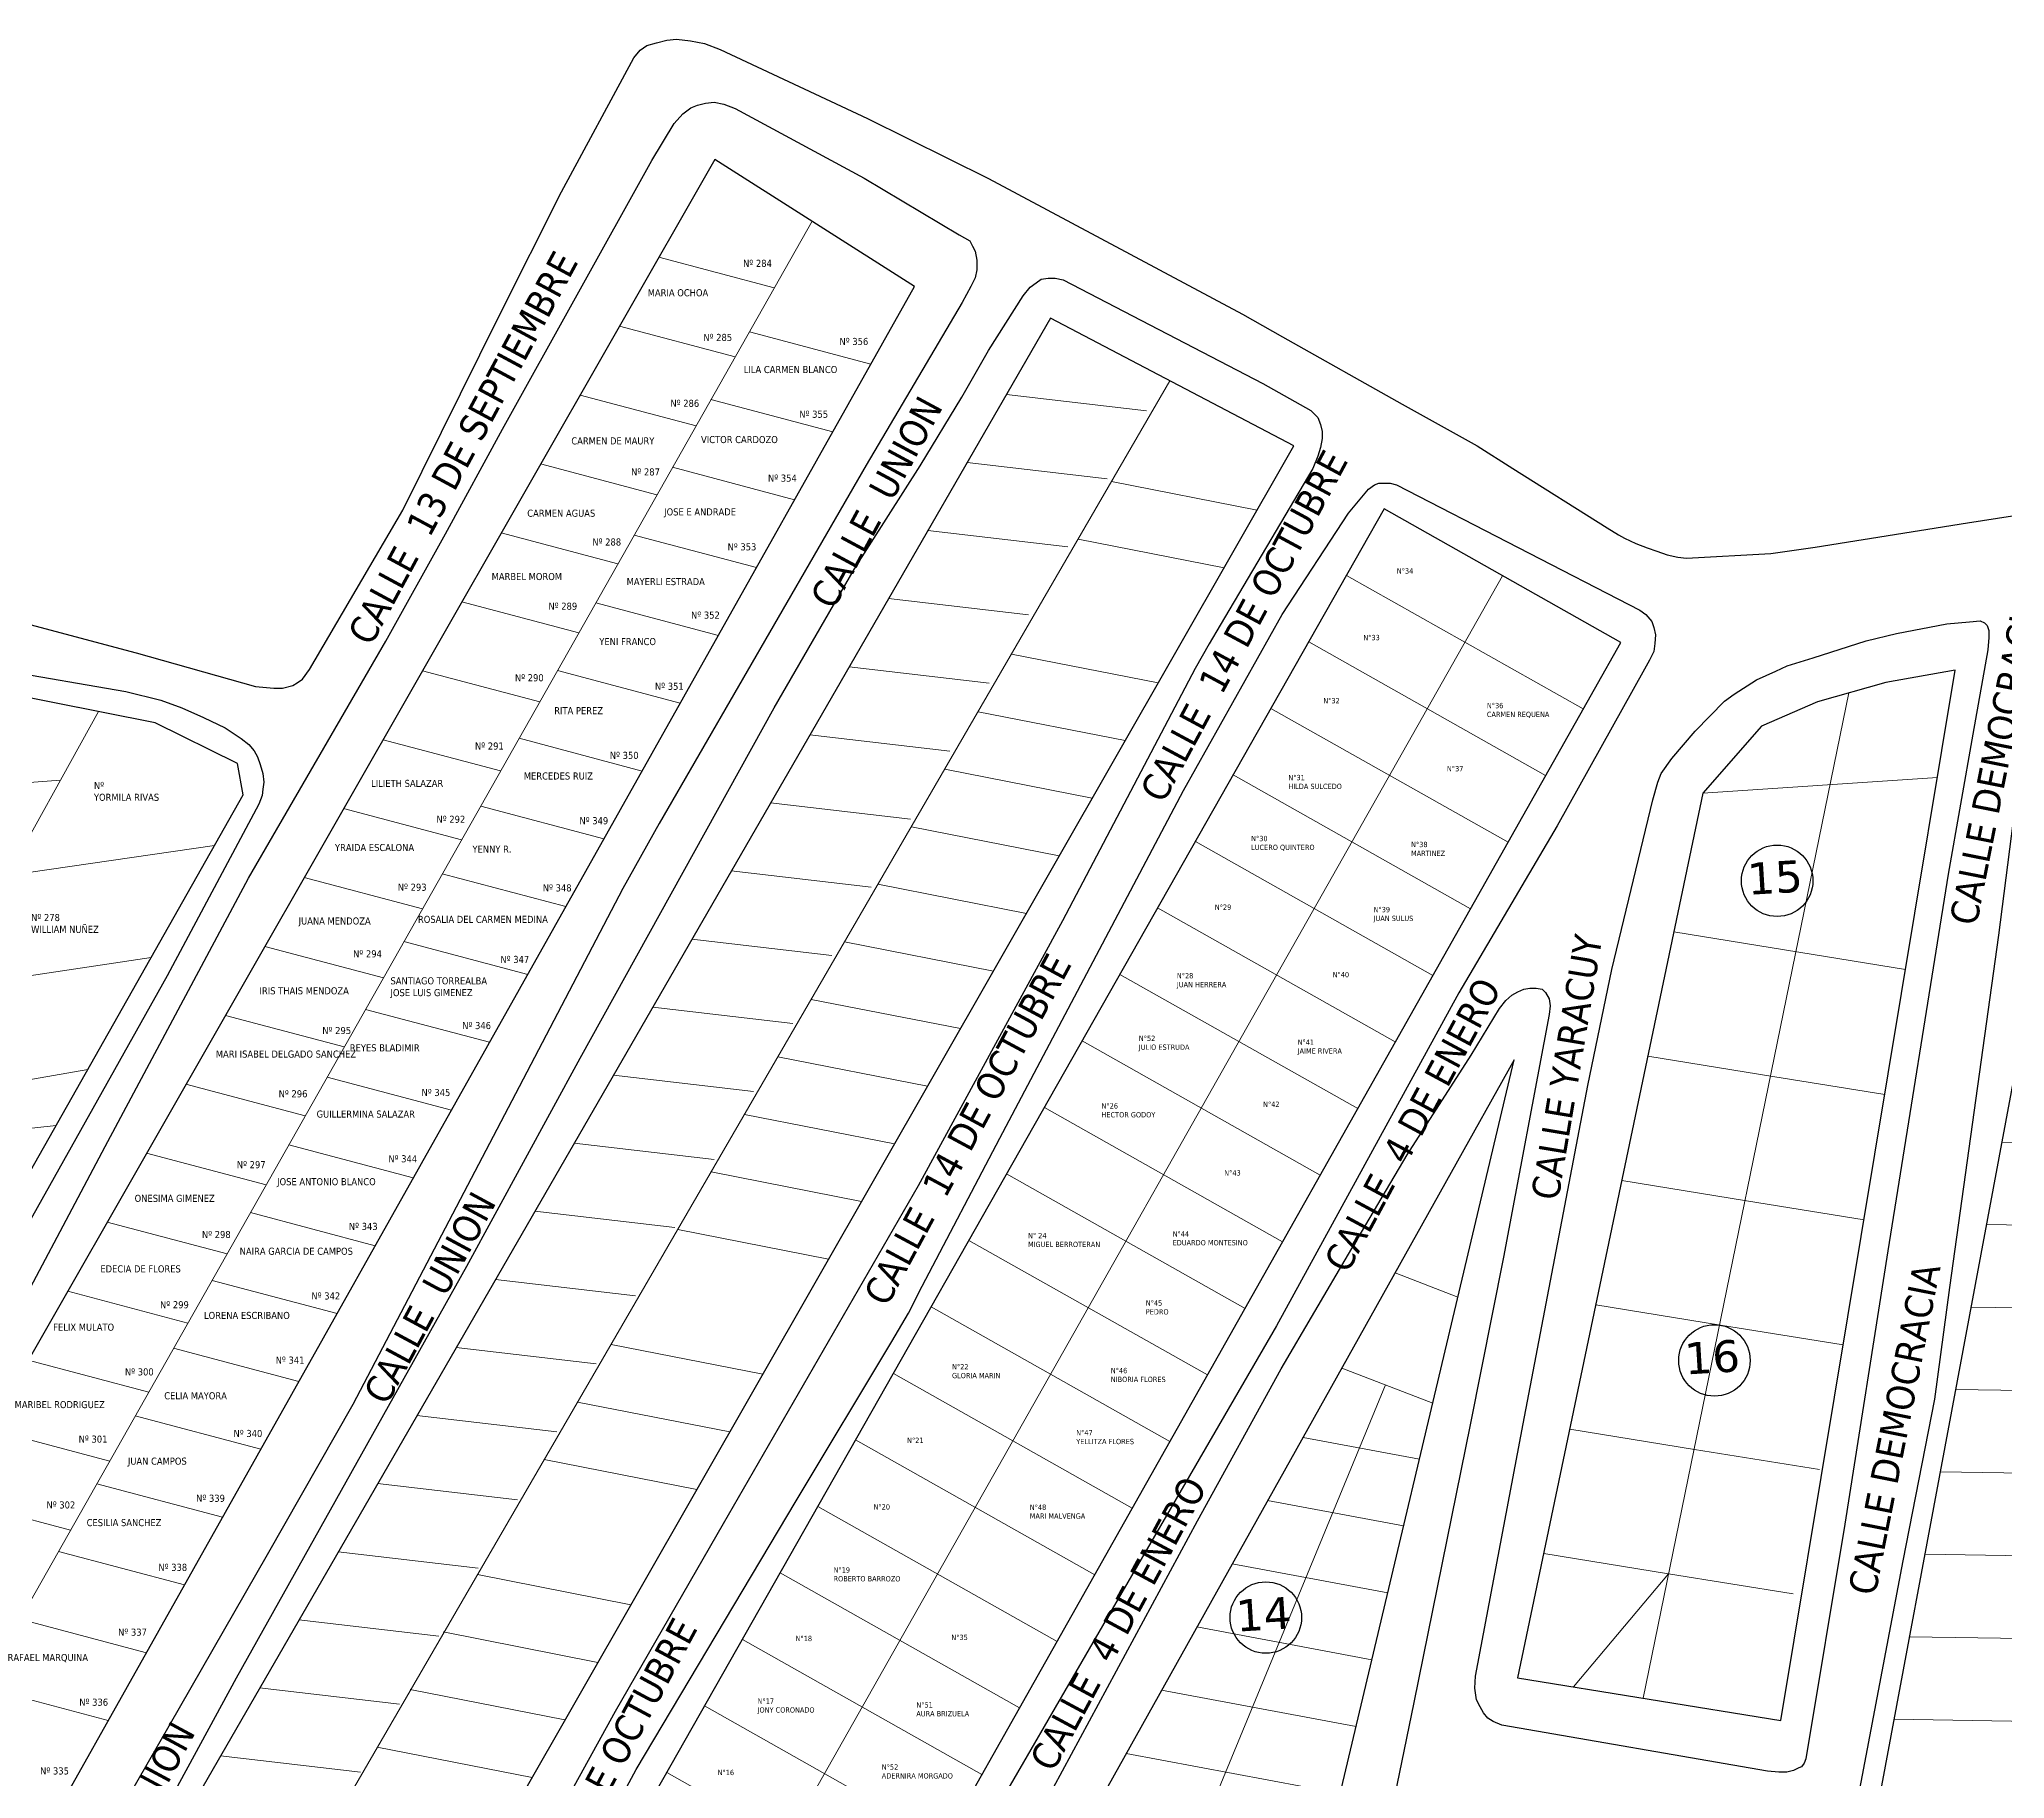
# Model space of a CAD drawing. Header units: metres. Extents: x 2 to 659295185, y -28 to 1124222152.
# Drawn here: x 657263.9 to 657511.4, y 1122895.5 to 1123114.6 of the extents above; entities that cross this region are included whole.
import ezdxf

# ---------------------------------------------------------------- set-up
doc = ezdxf.new("R2010")
doc.units = ezdxf.units.M
doc.header["$MEASUREMENT"] = 0
for name, color, linetype in [('CALLES', 1, 'CONTINUOUS'), ('CERCA', 7, 'CONTINUOUS'), ('Cota', 3, 'CONTINUOUS'), ('MANZANA', 30, 'CONTINUOUS'), ('Numero de manzana', 6, 'CONTINUOUS'), ('Parcelas', 140, 'CONTINUOUS')]:
    doc.layers.add(name, color=color, linetype=linetype)
doc.layers.add('PARCELA', color=140, linetype='CONTINUOUS', lineweight=40)
doc.styles.add('ROMAN', font='verdana.ttf')
doc.styles.get("Standard").update_dxf_attribs({"font": 'tahoma.ttf'})

msp = doc.modelspace()

# ---------------------------------------------------------------- linework, layer by layer
at = {"layer": 'CERCA', "lineweight": 0}
for p, q in [((657184.1498, 1122779.0063), (657361.1826, 1123091.6503)), ((657341.9023, 1123087.1075), (657356.4267, 1123083.2514)), ((657336.9395, 1123078.4259), (657351.5047, 1123074.559)), ((657368.5982, 1123073.65), (657353.2925, 1123077.7163)), ((657230.0821, 1122767.7227), (657406.2547, 1123071.5271)), ((657331.9767, 1123069.7443), (657346.5826, 1123065.8665)), ((657363.7964, 1123065.107), (657348.4598, 1123069.1816)), ((657385.6594, 1123069.8242), (657403.2883, 1123067.7681)), ((657327.0139, 1123061.0626), (657341.6606, 1123057.1741)), ((657380.7104, 1123061.2499), (657398.3393, 1123059.1939)), ((657358.9946, 1123056.564), (657343.627, 1123060.6468)), ((657398.9022, 1123058.8479), (657417.2248, 1123055.2522)), ((657322.0511, 1123052.381), (657336.7385, 1123048.4816)), ((657354.1928, 1123048.021), (657338.7942, 1123052.112)), ((657375.7615, 1123052.6757), (657393.3903, 1123050.6196)), ((657394.7002, 1123051.6017), (657413.0748, 1123047.9957)), ((657317.0884, 1123043.6993), (657331.8165, 1123039.7892)), ((657370.8125, 1123044.1015), (657388.4414, 1123042.0454)), ((657349.3911, 1123039.478), (657333.9615, 1123043.5772)), ((657386.2962, 1123037.1091), (657404.7749, 1123033.4828)), ((657312.1256, 1123035.0177), (657326.8945, 1123031.0967)), ((657344.5893, 1123030.935), (657329.1287, 1123035.0425)), ((657365.8635, 1123035.5272), (657383.4924, 1123033.4711)), ((657465.8327, 1122905.6021), (657491.7368, 1123032.221)), ((657271.353, 1123029.8827), (657130.2805, 1122775.7032)), ((657382.0941, 1123029.8629), (657400.6249, 1123026.2263)), ((657307.1628, 1123026.3361), (657321.9724, 1123022.4043)), ((657339.7875, 1123022.392), (657324.2959, 1123026.5077)), ((657360.9146, 1123026.953), (657378.5434, 1123024.8969)), ((657377.8921, 1123022.6166), (657396.4749, 1123018.9698)), ((657473.3761, 1123019.5973), (657502.9027, 1123021.5768)), ((657245.7109, 1123019.65), (657266.5622, 1123021.2509)), ((657302.2, 1123017.6544), (657317.0504, 1123013.7118)), ((657334.9857, 1123013.849), (657319.4632, 1123017.9729)), ((657355.9656, 1123018.3787), (657373.5945, 1123016.3226)), ((657373.6901, 1123015.3704), (657392.3249, 1123011.7133)), ((657259.9044, 1123009.2378), (657285.9461, 1123013.0148)), ((657330.1839, 1123005.306), (657314.6304, 1123009.4382)), ((657351.0166, 1123009.8045), (657368.6455, 1123007.7484)), ((657297.2372, 1123008.9728), (657312.1283, 1123005.0194)), ((657369.4881, 1123008.1241), (657388.175, 1123004.4569)), ((657469.7162, 1123002.1213), (657485.4334, 1122999.5796)), ((657292.2744, 1123000.2912), (657307.2063, 1122996.3269)), ((657325.3822, 1122996.763), (657309.7976, 1123000.9034)), ((657346.0676, 1123001.2302), (657363.6965, 1122999.1741)), ((657365.2861, 1123000.8778), (657384.025, 1122997.2004)), ((657485.4334, 1122999.5796), (657498.8906, 1122997.4034)), ((657254.4598, 1122995.3573), (657277.9619, 1122998.9016)), ((657320.5804, 1122988.22), (657304.9649, 1122992.3686)), ((657341.1187, 1122992.656), (657358.7476, 1122990.5999)), ((657361.084, 1122993.6316), (657379.875, 1122989.9439)), ((657287.3117, 1122991.6095), (657302.2842, 1122987.6345)), ((657243.7934, 1122980.2268), (657269.9777, 1122984.7884)), ((657356.882, 1122986.3853), (657375.725, 1122982.6874)), ((657466.4365, 1122986.461), (657482.1538, 1122983.9193)), ((657282.3489, 1122982.9279), (657297.3622, 1122978.942)), ((657315.7786, 1122979.677), (657300.1321, 1122983.8338)), ((657336.1697, 1122984.0817), (657353.7986, 1122982.0256)), ((657482.1538, 1122983.9193), (657496.2736, 1122981.6359)), ((657240.9224, 1122975.054), (657265.9856, 1122977.7319)), ((657352.68, 1122979.139), (657371.575, 1122975.431)), ((657310.9768, 1122971.134), (657295.2994, 1122975.2991)), ((657331.2207, 1122975.5075), (657348.8496, 1122973.4514)), ((657510.9989, 1122975.6338), (657528.1399, 1122975.3506)), ((657277.3861, 1122974.2463), (657292.4401, 1122970.2496)), ((657348.478, 1122971.8928), (657367.4251, 1122968.1745)), ((657463.1569, 1122970.8008), (657478.8741, 1122968.2591)), ((657326.2718, 1122966.9332), (657343.9007, 1122964.8771)), ((657478.8741, 1122968.2591), (657493.6567, 1122965.8685)), ((657272.4233, 1122965.5646), (657287.5181, 1122961.5571)), ((657306.175, 1122962.591), (657290.4666, 1122966.7643)), ((657344.2759, 1122964.6465), (657363.2751, 1122960.918)), ((657509.0596, 1122965.2534), (657526.2206, 1122964.9698)), ((657301.3732, 1122954.048), (657285.6338, 1122958.2295)), ((657321.3228, 1122958.359), (657338.9517, 1122956.3029)), ((657434.6101, 1122959.1966), (657442.5189, 1122956.1157)), ((657267.4605, 1122956.883), (657282.596, 1122952.8647)), ((657459.8773, 1122955.1405), (657475.5945, 1122952.5988)), ((657507.1204, 1122954.873), (657524.3012, 1122954.5891)), ((657475.5945, 1122952.5988), (657491.0397, 1122950.1011)), ((657296.5715, 1122945.505), (657280.8011, 1122949.6948)), ((657316.3738, 1122949.7847), (657334.0027, 1122947.7287)), ((657335.8719, 1122950.154), (657354.9751, 1122946.4051)), ((657262.4978, 1122948.2014), (657277.674, 1122944.1722)), ((657427.8803, 1122947.1639), (657439.3541, 1122942.7791)), ((657409.9157, 1122888.1896), (657433.3826, 1122945.0612)), ((657331.6699, 1122942.9077), (657350.8251, 1122939.1486)), ((657505.1811, 1122944.4926), (657522.3818, 1122944.2084)), ((657291.7697, 1122936.962), (657275.9683, 1122941.16)), ((657311.4249, 1122941.2105), (657329.0538, 1122939.1544)), ((657257.535, 1122939.5197), (657272.7519, 1122935.4798)), ((657423.0112, 1122938.4582), (657437.6781, 1122935.7159)), ((657456.5977, 1122939.4802), (657472.3149, 1122936.9385)), ((657327.4678, 1122935.6615), (657346.6752, 1122931.8921)), ((657472.3149, 1122936.9385), (657488.0321, 1122934.3968)), ((657286.9679, 1122928.419), (657271.1355, 1122932.6252)), ((657306.4759, 1122932.6362), (657324.1048, 1122930.5802)), ((657503.2418, 1122934.1121), (657520.4624, 1122933.8276)), ((657252.5722, 1122930.8381), (657267.8299, 1122926.7873)), ((657418.5595, 1122930.4985), (657435.6804, 1122927.2975)), ((657447.8812, 1122925.0163), (657447.941, 1122925.0051)), ((657282.1661, 1122919.876), (657266.3028, 1122924.0904)), ((657301.5269, 1122924.062), (657319.1558, 1122922.0059)), ((657414.1077, 1122922.5389), (657433.6827, 1122918.879)), ((657453.318, 1122923.82), (657469.0353, 1122921.2783)), ((657501.3026, 1122923.7317), (657518.543, 1122923.4469)), ((657319.0638, 1122921.169), (657338.3752, 1122917.3792)), ((657469.0353, 1122921.2783), (657457.0562, 1122907.0233)), ((657469.0353, 1122921.2783), (657484.7525, 1122918.7366)), ((657277.3643, 1122911.333), (657261.47, 1122915.5557)), ((657296.578, 1122915.4877), (657314.2068, 1122913.4317)), ((657314.724, 1122913.9497), (657334.2252, 1122910.1227)), ((657409.6559, 1122914.5792), (657431.685, 1122910.4605)), ((657499.3633, 1122913.3513), (657516.6236, 1122913.0662)), ((657272.5625, 1122902.79), (657256.6372, 1122907.0209)), ((657291.629, 1122906.9135), (657309.2579, 1122904.8574)), ((657310.5741, 1122906.6932), (657330.0752, 1122902.8662)), ((657405.2041, 1122906.6195), (657429.6873, 1122902.042)), ((657497.424, 1122902.9709), (657514.7042, 1122902.6854)), ((657286.68, 1122898.3393), (657304.3089, 1122896.2832)), ((657306.4241, 1122899.4368), (657325.9252, 1122895.6097)), ((657400.7524, 1122898.6599), (657427.6896, 1122893.6235))]:
    msp.add_line(p, q, dxfattribs=at)
at = {"layer": 'MANZANA', "lineweight": -2}
for p, q in [((657338.7571, 1123112.2038), (657339.524, 1123113.2036)), ((657339.524, 1123113.2036), (657340.398, 1123113.7634)), ((657340.398, 1123113.7634), (657341.6019, 1123114.1034)), ((657341.6019, 1123114.1034), (657342.913, 1123114.4433)), ((657342.913, 1123114.4433), (657344.1169, 1123114.5533)), ((657344.1169, 1123114.5533), (657345.8733, 1123114.3433)), ((657345.8733, 1123114.3433), (657347.6296, 1123114.0134)), ((657347.6296, 1123114.0134), (657349.6004, 1123113.2535)), ((657349.6004, 1123113.2535), (657368.1618, 1123104.5953)), ((657329.629, 1123095.3572), (657338.7571, 1123112.2038)), ((657344.925, 1123105.1552), (657345.9063, 1123105.935)), ((657345.9063, 1123105.935), (657346.7803, 1123106.275)), ((657346.7803, 1123106.275), (657347.7698, 1123106.4949)), ((657347.7698, 1123106.4949), (657348.8665, 1123106.6149)), ((657348.8665, 1123106.6149), (657350.0704, 1123106.3949)), ((657350.0704, 1123106.3949), (657351.4969, 1123105.8451)), ((657351.4969, 1123105.8451), (657367.7495, 1123097.0768)), ((657341.0082, 1123099.2764), (657343.8366, 1123103.9354)), ((657343.8366, 1123103.9354), (657344.925, 1123105.1552)), ((657368.1618, 1123104.5953), (657383.4249, 1123097.0368)), ((657322.1995, 1123065.4633), (657341.0082, 1123099.2764)), ((657367.7495, 1123097.0768), (657379.7307, 1123089.9383)), ((657383.4249, 1123097.0368), (657415.3857, 1123079.9203)), ((657321.8037, 1123079.7304), (657329.629, 1123095.3572)), ((657379.7307, 1123089.9383), (657381.05, 1123089.1684)), ((657381.05, 1123089.1684), (657381.3799, 1123088.5086)), ((657381.3799, 1123088.5086), (657381.7097, 1123087.8487)), ((657381.7097, 1123087.8487), (657381.9324, 1123086.7389)), ((657381.9324, 1123086.7389), (657381.9406, 1123085.5192)), ((657381.182, 1123083.4196), (657380.0935, 1123081.42)), ((657381.7262, 1123084.5294), (657381.182, 1123083.4196)), ((657381.9406, 1123085.5192), (657381.7262, 1123084.5294)), ((657387.7622, 1123082.2299), (657388.6362, 1123083.3396)), ((657388.6362, 1123083.3396), (657389.3948, 1123083.8995)), ((657389.3948, 1123083.8995), (657390.0545, 1123084.3394)), ((657390.0545, 1123084.3394), (657390.9286, 1123084.4594)), ((657390.9286, 1123084.4594), (657391.8026, 1123084.4594)), ((657391.8026, 1123084.4594), (657392.7921, 1123084.2395)), ((657392.7921, 1123084.2395), (657417.942, 1123071.1921)), ((657380.0935, 1123081.42), (657368.0216, 1123060.9042)), ((657383.4084, 1123075.3513), (657387.7622, 1123082.2299)), ((657309.641, 1123055.2354), (657321.8037, 1123079.7304)), ((657415.3857, 1123079.9203), (657420.4404, 1123077.0709)), ((657420.4404, 1123077.0709), (657435.4891, 1123068.6126)), ((657380.0358, 1123069.4825), (657383.4084, 1123075.3513)), ((657417.942, 1123071.1921), (657423.9862, 1123067.7928)), ((657374.8162, 1123060.8242), (657380.0358, 1123069.4825)), ((657435.4891, 1123068.6126), (657444.9389, 1123063.3537)), ((657423.9862, 1123067.7928), (657424.8685, 1123066.913)), ((657424.8685, 1123066.913), (657425.1983, 1123066.0232)), ((657425.1983, 1123066.0232), (657425.4209, 1123065.1433)), ((657315.0256, 1123052.266), (657322.1995, 1123065.4633)), ((657425.4292, 1123064.2635), (657425.2148, 1123063.1537)), ((657425.4209, 1123065.1433), (657425.4292, 1123064.2635)), ((657424.885, 1123062.044), (657424.2418, 1123060.4943)), ((657425.2148, 1123063.1537), (657424.885, 1123062.044)), ((657444.9389, 1123063.3537), (657449.4411, 1123060.4943)), ((657368.0216, 1123060.9042), (657361.9362, 1123050.3763)), ((657366.5456, 1123047.8469), (657374.8162, 1123060.8242)), ((657424.2418, 1123060.4943), (657412.5986, 1123040.7583)), ((657432.0259, 1123058.4247), (657432.5701, 1123058.6547)), ((657432.5701, 1123058.6547), (657433.2298, 1123058.6547)), ((657433.2298, 1123058.6547), (657433.9966, 1123058.6547)), ((657433.9966, 1123058.6547), (657434.7635, 1123058.4347)), ((657449.4411, 1123060.4943), (657461.3069, 1123053.0258)), ((657428.7523, 1123054.8754), (657431.259, 1123057.8748)), ((657431.259, 1123057.8748), (657432.0259, 1123058.4247)), ((657434.7635, 1123058.4347), (657465.405, 1123042.6479)), ((657506.6672, 1123053.6657), (657528.7908, 1123057.085)), ((657297.899, 1123035.1594), (657309.641, 1123055.2354)), ((657420.3745, 1123042.118), (657428.7523, 1123054.8754)), ((657487.5039, 1123050.5963), (657506.6672, 1123053.6657)), ((657307.5219, 1123038.7387), (657315.0256, 1123052.266)), ((657461.3069, 1123053.0258), (657462.7334, 1123052.146)), ((657462.7334, 1123052.146), (657463.5085, 1123051.7061)), ((657463.5085, 1123051.7061), (657464.935, 1123051.0562)), ((657361.9362, 1123050.3763), (657341.9235, 1123015.7834)), ((657464.935, 1123051.0562), (657466.3616, 1123050.5063)), ((657466.3616, 1123050.5063), (657467.5654, 1123050.0664)), ((657467.5654, 1123050.0664), (657468.8848, 1123049.6265)), ((657468.8848, 1123049.6265), (657470.2041, 1123049.3066)), ((657470.2041, 1123049.3066), (657471.2926, 1123049.1966)), ((657471.2926, 1123049.1966), (657481.9215, 1123049.7965)), ((657481.9215, 1123049.7965), (657487.5039, 1123050.5963)), ((657356.4362, 1123030.3304), (657366.5456, 1123047.8469)), ((657260.1742, 1123041.5181), (657276.0805, 1123037.279)), ((657407.981, 1123019.9425), (657420.3745, 1123042.118)), ((657465.405, 1123042.6479), (657466.1801, 1123042.098)), ((657466.1801, 1123042.098), (657466.947, 1123041.2182)), ((657466.947, 1123041.2182), (657467.1696, 1123040.4484)), ((657506.9476, 1123041.1682), (657508.2587, 1123041.2882)), ((657508.2587, 1123041.2882), (657508.8112, 1123041.0682)), ((657290.2303, 1123008.9148), (657307.5219, 1123038.7387)), ((657412.5986, 1123040.7583), (657411.1886, 1123038.4288)), ((657467.1696, 1123040.4484), (657467.3923, 1123039.5585)), ((657467.3923, 1123039.5585), (657467.2933, 1123038.4588)), ((657487.24, 1123036.6591), (657493.9192, 1123038.7887)), ((657493.9192, 1123038.7887), (657497.7452, 1123039.6985)), ((657497.7452, 1123039.6985), (657504.0945, 1123040.9383)), ((657504.0945, 1123040.9383), (657506.9476, 1123041.1682)), ((657508.8112, 1123041.0682), (657509.141, 1123040.7383)), ((657509.141, 1123040.7383), (657509.3636, 1123040.0784)), ((657509.3636, 1123039.1886), (657509.2647, 1123037.6489)), ((657509.3636, 1123040.0784), (657509.3636, 1123039.1886)), ((657276.0805, 1123037.279), (657291.1126, 1123033.0299)), ((657411.1886, 1123038.4288), (657409.4487, 1123035.3194)), ((657466.6419, 1123036.3492), (657465.9905, 1123035.2394)), ((657467.1861, 1123037.459), (657466.6419, 1123036.3492)), ((657467.2933, 1123038.4588), (657467.1861, 1123037.459)), ((657483.9582, 1123035.6493), (657487.24, 1123036.6591)), ((657509.2647, 1123037.6489), (657507.3352, 1123027.0211)), ((657259.2177, 1123035.0995), (657274.7859, 1123032.4)), ((657296.3735, 1123033.4998), (657297.0249, 1123033.9397)), ((657297.0249, 1123033.9397), (657297.899, 1123035.1594)), ((657409.4487, 1123035.3194), (657392.7097, 1123003.5059)), ((657465.9905, 1123035.2394), (657455.007, 1123015.5034)), ((657477.2873, 1123032.0801), (657480.1321, 1123033.8697)), ((657480.1321, 1123033.8697), (657482.5399, 1123034.9795)), ((657482.5399, 1123034.9795), (657483.9582, 1123035.6493)), ((657274.7859, 1123032.4), (657279.1726, 1123031.3202)), ((657279.1726, 1123031.3202), (657281.8113, 1123030.3304)), ((657291.1126, 1123033.0299), (657293.4132, 1123032.8199)), ((657293.4132, 1123032.8199), (657294.5099, 1123032.8199)), ((657294.5099, 1123032.8199), (657295.821, 1123033.1598)), ((657295.821, 1123033.1598), (657296.3735, 1123033.4998)), ((657476.0916, 1123031.1902), (657477.2873, 1123032.0801)), ((657281.8113, 1123030.3304), (657284.5572, 1123029.1307)), ((657284.5572, 1123029.1307), (657287.303, 1123027.8109)), ((657331.9708, 1122986.2094), (657356.4362, 1123030.3304)), ((657472.381, 1123027.421), (657476.0916, 1123031.1902)), ((657287.303, 1123027.8109), (657289.282, 1123026.4912)), ((657289.282, 1123026.4912), (657290.2715, 1123025.7214)), ((657469.4373, 1123023.9717), (657472.381, 1123027.421)), ((657507.3352, 1123027.0211), (657504.2347, 1123009.4147)), ((657290.2715, 1123025.7214), (657290.9312, 1123024.9515)), ((657290.9312, 1123024.9515), (657291.3682, 1123024.1817)), ((657291.3682, 1123024.1817), (657291.7063, 1123023.1919)), ((657468.1262, 1123022.0921), (657469.4373, 1123023.9717)), ((657291.7063, 1123023.1919), (657292.0362, 1123022.0821)), ((657292.0362, 1123022.0821), (657292.1516, 1123020.9823)), ((657467.6974, 1123020.9823), (657468.1262, 1123022.0921)), ((657510.6252, 1123001.7063), (657513.165, 1123021.4022)), ((657291.9372, 1123019.3227), (657291.5084, 1123018.2129)), ((657292.0444, 1123020.0925), (657291.9372, 1123019.3227)), ((657292.1516, 1123020.9823), (657292.0444, 1123020.0925)), ((657384.8349, 1122976.1515), (657407.981, 1123019.9425)), ((657467.046, 1123018.7628), (657467.6974, 1123020.9823)), ((657291.5084, 1123018.2129), (657279.989, 1122996.5973)), ((657461.8841, 1122997.3971), (657467.046, 1123018.7628)), ((657341.9235, 1123015.7834), (657337.3553, 1123007.5751)), ((657455.007, 1123015.5034), (657442.6135, 1122994.4377)), ((657504.2347, 1123009.4147), (657496.665, 1122961.9343)), ((657272.1967, 1122975.1017), (657290.2303, 1123008.9148)), ((657337.3553, 1123007.5751), (657324.3186, 1122982.6301)), ((657392.7097, 1123003.5059), (657374.5606, 1122970.1327)), ((657504.4656, 1122957.3253), (657510.6252, 1123001.7063)), ((657458.8826, 1122982.7801), (657461.8841, 1122997.3971)), ((657279.989, 1122996.5973), (657260.3061, 1122961.4444)), ((657442.6135, 1122994.4377), (657419.6736, 1122952.5263)), ((657449.2927, 1122994.1378), (657450.0595, 1122994.5777)), ((657450.0595, 1122994.5777), (657450.8264, 1122994.9176)), ((657450.8264, 1122994.9176), (657451.5932, 1122995.0276)), ((657451.5932, 1122995.0276), (657452.3601, 1122995.0376)), ((657452.3601, 1122995.0376), (657453.127, 1122994.9276)), ((657453.127, 1122994.9276), (657453.564, 1122994.4877)), ((657453.564, 1122994.4877), (657454.0093, 1122993.7079)), ((657444.1802, 1122986.5893), (657447.7672, 1122992.4681)), ((657447.7672, 1122992.4681), (657448.534, 1122993.4679)), ((657454.0175, 1122991.7183), (657448.2372, 1122961.1745)), ((657448.534, 1122993.4679), (657449.2927, 1122994.1378)), ((657454.0093, 1122993.7079), (657454.1247, 1122992.8281)), ((657454.1247, 1122992.8281), (657454.0175, 1122991.7183)), ((657317.7302, 1122960.0447), (657331.9708, 1122986.2094)), ((657436.124, 1122974.0619), (657444.1802, 1122986.5893)), ((657324.3186, 1122982.6301), (657303.3495, 1122942.6083)), ((657450.7439, 1122940.1688), (657458.8826, 1122982.7801)), ((657253.6105, 1122940.0688), (657272.1967, 1122975.1017)), ((657375.0553, 1122957.5252), (657384.8349, 1122976.1515)), ((657428.7275, 1122961.5244), (657436.124, 1122974.0619)), ((657374.5606, 1122970.1327), (657349.988, 1122927.5613)), ((657288.7048, 1122908.1553), (657317.7302, 1122960.0447)), ((657420.2425, 1122947.1074), (657428.7275, 1122961.5244)), ((657448.2372, 1122961.1745), (657444.0565, 1122940.0288)), ((657496.665, 1122961.9343), (657491.231, 1122927.5214)), ((657373.3154, 1122954.0959), (657375.0553, 1122957.5252)), ((657502.5526, 1122943.2681), (657504.4656, 1122957.3253)), ((657371.254, 1122950.5467), (657373.3154, 1122954.0959)), ((657419.6736, 1122952.5263), (657396.074, 1122911.8345)), ((657359.1738, 1122930.4708), (657371.254, 1122950.5467)), ((657409.7044, 1122927.9313), (657420.2425, 1122947.1074)), ((657303.3495, 1122942.6083), (657292.5804, 1122923.6521)), ((657498.5946, 1122922.9023), (657502.5526, 1122943.2681)), ((657444.0565, 1122940.0288), (657436.9816, 1122905.0459)), ((657444.7409, 1122908.3952), (657450.7439, 1122940.1688)), ((657339.054, 1122896.6476), (657359.1738, 1122930.4708)), ((657349.988, 1122927.5613), (657336.3906, 1122903.9362)), ((657388.2899, 1122888.2393), (657409.7044, 1122927.9313)), ((657491.231, 1122927.5214), (657486.3165, 1122897.9674)), ((657292.5804, 1122923.6521), (657268.8736, 1122882.4005)), ((657488.4192, 1122869.3332), (657498.5946, 1122922.9023)), ((657396.074, 1122911.8345), (657382.592, 1122888.5493)), ((657258.7065, 1122853.0565), (657288.7048, 1122908.1553)), ((657444.642, 1122906.8556), (657444.7409, 1122908.3952)), ((657444.8646, 1122905.4158), (657444.642, 1122906.8556)), ((657445.3099, 1122904.536), (657444.8646, 1122905.4158)), ((657336.3906, 1122903.9362), (657330.7422, 1122893.6282)), ((657436.9816, 1122905.0459), (657432.0423, 1122881.1408)), ((657445.7469, 1122903.7562), (657445.3099, 1122904.536)), ((657446.2994, 1122903.0963), (657445.7469, 1122903.7562)), ((657446.9591, 1122902.6564), (657446.2994, 1122903.0963)), ((657448.0558, 1122902.2165), (657446.9591, 1122902.6564)), ((657481.5092, 1122896.3977), (657448.0558, 1122902.2165)), ((657486.3165, 1122897.9674), (657486.1021, 1122897.4075)), ((657307.4229, 1122838.3395), (657339.054, 1122896.6476)), ((657482.9275, 1122896.2877), (657481.5092, 1122896.3977)), ((657483.917, 1122896.2977), (657482.9275, 1122896.2877)), ((657484.791, 1122896.5177), (657483.917, 1122896.2977)), ((657485.4507, 1122896.8576), (657484.791, 1122896.5177)), ((657485.7805, 1122896.9676), (657485.4507, 1122896.8576)), ((657486.1021, 1122897.4075), (657485.7805, 1122896.9676))]:
    msp.add_line(p, q, dxfattribs=at)
at = {"layer": 'Numero de manzana', "lineweight": -2}
for centre in [(657482.717, 1123008.5669), (657474.8152, 1122948.1507), (657418.3235, 1122915.7625)]:
    msp.add_circle(centre, 4.5001, dxfattribs=at)
at = {"layer": 'PARCELA', "lineweight": 0}
for p, q in [((657448.1296, 1123046.9929), (657291.5995, 1122770.3888)), ((657428.4805, 1123047.0188), (657423.7261, 1123038.6431)), ((657423.7261, 1123038.6431), (657428.4805, 1123047.0188)), ((657428.4805, 1123047.0188), (657458.2925, 1123030.2027)), ((657453.5608, 1123021.8142), (657423.7261, 1123038.6431)), ((657418.9717, 1123030.2674), (657448.8291, 1123013.4257)), ((657444.0974, 1123005.0372), (657414.2173, 1123021.8917)), ((657409.463, 1123013.516), (657439.3657, 1122996.6487)), ((657434.634, 1122988.2602), (657404.7086, 1123005.1404)), ((657399.9542, 1122996.7647), (657395.1998, 1122988.389)), ((657395.1998, 1122988.389), (657399.9542, 1122996.7647)), ((657399.9542, 1122996.7647), (657429.9023, 1122979.8717)), ((657425.1705, 1122971.4832), (657395.1998, 1122988.389)), ((657390.4454, 1122980.0133), (657420.4388, 1122963.0947)), ((657415.7071, 1122954.7062), (657385.691, 1122971.6376)), ((657380.9366, 1122963.2619), (657410.9754, 1122946.3177)), ((657376.1822, 1122954.8862), (657371.4278, 1122946.5105)), ((657406.2437, 1122937.9292), (657376.1822, 1122954.8862)), ((657371.4278, 1122946.5105), (657401.512, 1122929.5407)), ((657366.6734, 1122938.1348), (657361.919, 1122929.7591)), ((657396.7803, 1122921.1522), (657366.6734, 1122938.1348)), ((657361.919, 1122929.7591), (657357.1646, 1122921.3834)), ((657357.1646, 1122921.3834), (657361.919, 1122929.7591)), ((657361.919, 1122929.7591), (657392.0486, 1122912.7637)), ((657387.3169, 1122904.3752), (657357.1646, 1122921.3834)), ((657352.4102, 1122913.0077), (657347.6558, 1122904.632)), ((657347.6558, 1122904.632), (657352.4102, 1122913.0077)), ((657352.4102, 1122913.0077), (657382.5852, 1122895.9867)), ((657377.8535, 1122887.5982), (657347.6558, 1122904.632)), ((657342.9014, 1122896.2563), (657373.1218, 1122879.2097))]:
    msp.add_line(p, q, dxfattribs=at)
at = {"layer": 'Parcelas', "lineweight": -3}
for points in [[(657168.2049, 1122783.2503), (657200.5358, 1122774.645), (657374.0994, 1123083.4374), (657348.9465, 1123099.4304), (657168.2049, 1122783.2503)], [(657212.4455, 1122769.7256), (657247.2525, 1122765.7729), (657256.5068, 1122774.2277), (657421.8542, 1123063.3469), (657391.1992, 1123079.422), (657212.4455, 1122769.7256)], [(657267.4815, 1122763.4061), (657303.4905, 1122755.7653), (657463.0242, 1123038.5913), (657433.2349, 1123055.3945), (657267.4815, 1122763.4061)], [(657267.4815, 1122763.4061), (657303.4905, 1122755.7653), (657463.0242, 1123038.5913), (657433.2349, 1123055.3945), (657267.4815, 1122763.4061)], [(657267.4815, 1122763.4061), (657303.4905, 1122755.7653), (657463.0242, 1123038.5913), (657433.2349, 1123055.3945), (657267.4815, 1122763.4061)], [(657547.8855, 1123037.0032), (657522.8067, 1123038.8376), (657464.4564, 1122726.504), (657499.7073, 1122725.9151), (657505.0957, 1122749.709), (657509.8304, 1122771.2628), (657513.9909, 1122796.2205), (657554.3125, 1123036.696), (657547.8855, 1123037.0032)], [(657450.0384, 1122908.1597), (657483.1876, 1122902.7917), (657505.1446, 1123035.0842), (657496.396, 1123033.5513), (657487.8002, 1123031.0969), (657480.7439, 1123028.0311), (657473.3761, 1123019.5973), (657450.0384, 1122908.1597)], [(657115.3928, 1122784.3995), (657108.7338, 1122774.5287), (657109.0453, 1122772.3397), (657111.8483, 1122772.2371), (657152.7365, 1122779.9258), (657155.4357, 1122782.32), (657289.5644, 1123019.4106), (657288.8229, 1123023.3439), (657278.4711, 1123028.4742), (657259.0429, 1123032.3186), (657252.3542, 1123029.6645), (657115.3928, 1122784.3995)], [(657391.8666, 1122882.7723), (657423.7674, 1122877.0947), (657449.6173, 1122986.0291), (657391.8666, 1122882.7723)]]:
    msp.add_lwpolyline(points, dxfattribs=at)

# ---------------------------------------------------------------- texts
at = {"layer": 'CALLES', "color": 0}
for s, rotation, p in [('CALLE  13 DE SEPTIEMBRE', 61.661424, (657305.6481, 1123037.9976)), ('CALLE  UNION', 61.661424, (657363.8825, 1123042.5663)), ('CALLE  14 DE OCTUBRE', 61.661424, (657405.4131, 1123018.1798)), ('CALLE DEMOCRACIA', 78.766821, (657507.8148, 1123002.7851)), ('CALLE YARACUY', 80.48949, (657455.1427, 1122968.1779)), ('CALLE  14 DE OCTUBRE', 61.661424, (657370.6094, 1122954.7741)), ('CALLE  4 DE ENERO', 61.661424, (657428.5851, 1122958.9636)), ('CALLE  UNION', 61.661424, (657307.634, 1122942.3647)), ('CALLE DEMOCRACIA', 78.766821, (657495.0622, 1122918.4043)), ('CALLE  4 DE ENERO', 61.661424, (657391.5243, 1122896.1504)), ('CALLE  14 DE OCTUBRE', 61.661424, (657323.4972, 1122871.0911)), ('CALLE  UNION', 61.661424, (657269.76, 1122875.6258))]:
    msp.add_text(s, height=3.5001, rotation=rotation, dxfattribs=at).set_placement(p)
at = {"layer": 'Cota', "lineweight": 0, "attachment_point": 1}
for s, width, insert, char_height in [('\\pt2.674;Nº 284', 17.52809, (657352.5034, 1123086.7794), 0.891349), ('MARIA OCHOA', 17.52809, (657340.4955, 1123083.0764), 0.891349), ('\\pt2.674;Nº 285', 17.52809, (657347.5005, 1123077.446), 0.891349), ('\\pt2.674;Nº 356', 17.52809, (657364.6412, 1123076.9412), 0.891349), ('LILA CARMEN BLANCO', 17.52809, (657352.5835, 1123073.4063), 0.891349), ('\\pt2.674;Nº 286', 17.52809, (657343.3523, 1123069.1526), 0.891349), ('\\pt2.674;Nº 355', 17.52809, (657359.5886, 1123067.7759), 0.891349), ('CARMEN DE MAURY', 17.52809, (657330.8768, 1123064.418), 0.891349), ('VICTOR CARDOZO', 17.52809, (657347.2092, 1123064.5835), 0.891349), ('\\pt2.674;Nº 287', 17.52809, (657338.4054, 1123060.5059), 0.891349), ('\\pt2.674;Nº 354', 17.52809, (657355.6405, 1123059.7298), 0.891349), ('CARMEN AGUAS', 17.52809, (657325.3222, 1123055.309), 0.891349), ('JOSE E ANDRADE', 17.52809, (657342.5664, 1123055.4746), 0.891349), ('\\pt2.674;Nº 288', 17.52809, (657333.5245, 1123051.6805), 0.891349), ('\\pt2.674;Nº 353', 17.52809, (657350.5481, 1123051.0728), 0.891349), ('MARBEL MOROM', 17.52809, (657320.8407, 1123047.3297), 0.891349), ('MAYERLI ESTRADA', 17.52809, (657337.8408, 1123046.6969), 0.891349), ('N°34', 5.749836, (657434.8204, 1123047.9208), 0.66716), ('\\pt2.674;Nº 289', 17.52809, (657327.9909, 1123043.5963), 0.891349), ('\\pt2.674;Nº 352', 17.52809, (657345.9525, 1123042.4731), 0.891349), ('YENI FRANCO', 17.52809, (657334.3967, 1123039.1387), 0.891349), ('N°33', 5.749836, (657430.599, 1123039.5353), 0.66716), ('\\pt2.674;Nº 290', 17.52809, (657323.7715, 1123034.5863), 0.891349), ('\\pt2.674;Nº 351', 17.52809, (657341.4017, 1123033.5082), 0.891349), ('N°32', 5.749836, (657425.563, 1123031.5903), 0.66716), ('RITA PEREZ', 17.52809, (657328.7191, 1123030.4382), 0.89135), ('N°36\\PCARMEN REQUENA', 8.336292, (657446.1645, 1123030.9683), 0.667156), ('\\pt2.674;Nº 291', 17.52809, (657318.7456, 1123025.9823), 0.891349), ('\\pt2.674;Nº 350', 17.52809, (657335.7241, 1123024.8077), 0.891349), ('MERCEDES RUIZ', 17.52809, (657324.8922, 1123022.2091), 0.891349), ('N°31\\PHILDA SULCEDO', 8.137051, (657421.1612, 1123021.9026), 0.667156), ('N°37', 5.749836, (657441.1285, 1123023.0232), 0.66716), ('Nº \\PYORMILA RIVAS', 17.52809, (657270.7612, 1123021.0137), 0.891349), ('LILIETH SALAZAR', 17.52809, (657305.6597, 1123021.2755), 0.891349), ('\\pt2.674;Nº 292', 17.52809, (657313.8938, 1123016.7564), 0.891349), ('\\pt2.674;Nº 349', 17.52809, (657331.8972, 1123016.5786), 0.891349), ('N°30\\PLUCERO QUINTERO', 8.75987, (657416.4751, 1123014.2217), 0.667156), ('YRAIDA ESCALONA', 17.52809, (657301.1095, 1123013.2019), 0.891349), ('YENNY R.', 17.52809, (657318.4274, 1123012.9947), 0.89135), ('N°38\\PMARTINEZ', 5.749836, (657436.6137, 1123013.4722), 0.66716), ('\\pt2.674;Nº 293', 17.52809, (657309.0236, 1123008.2016), 0.891349), ('\\pt2.674;Nº 348', 17.52809, (657327.2816, 1123008.1144), 0.891349), ('Nº 278\\PWILLIAM NUÑEZ', 17.52809, (657262.8536, 1123004.3798), 0.891349), ('ROSALIA DEL CARMEN MEDINA', 17.52809, (657311.5635, 1123004.1513), 0.891349), ('N°29', 5.749836, (657411.9038, 1123005.572), 0.66716), ('N°39\\PJUAN SULUS', 5.749836, (657431.8958, 1123005.2727), 0.66716), ('JUANA MENDOZA', 17.52809, (657296.5365, 1123003.9485), 0.891349), ('\\pt2.674;Nº 294', 17.52809, (657303.3981, 1122999.81), 0.891349), ('\\pt2.674;Nº 347', 17.52809, (657321.9452, 1122999.1054), 0.891349), ('N°28\\PJUAN HERRERA', 7.480232, (657407.1253, 1122996.9402), 0.667156), ('N°40', 5.749836, (657426.7357, 1122997.0797), 0.66716), ('IRIS THAIS MENDOZA', 17.52809, (657291.6096, 1122995.1536), 0.891349), ('SANTIAGO TORREALBA\\PJOSE LUIS GIMENEZ', 17.52809, (657308.1029, 1122996.4088), 0.891349), ('\\pt2.674;Nº 295', 17.52809, (657299.5238, 1122990.1533), 0.891349), ('\\pt2.674;Nº 346', 17.52809, (657317.1355, 1122990.7789), 0.891349), ('MARI ISABEL DELGADO SANCHEZ', 16.841175, (657286.111, 1122987.1839), 0.891349), ('REYES BLADIMIR', 17.52809, (657302.9812, 1122987.9728), 0.891349), ('N°52\\PJULIO ESTRUDA', 7.720808, (657402.3369, 1122989.0527), 0.667156), ('N°41\\PJAIME RIVERA', 7.891797, (657422.3295, 1122988.5719), 0.667156), ('\\pt2.674;Nº 296', 17.52809, (657294.0252, 1122982.1836), 0.891349), ('\\pt2.674;Nº 345', 17.52809, (657312.0138, 1122982.3429), 0.891349), ('GUILLERMINA SALAZAR', 17.52809, (657298.8031, 1122979.6265), 0.891349), ('N°26\\PHECTOR GODOY', 7.345262, (657397.6376, 1122980.5407), 0.667156), ('N°42', 5.749836, (657417.9758, 1122980.7464), 0.66716), ('\\pt2.674;Nº 297', 17.52809, (657288.7565, 1122973.2553), 0.891349), ('\\pt2.674;Nº 344', 17.52809, (657307.8357, 1122973.9966), 0.891349), ('N°43', 5.749836, (657413.0902, 1122972.1104), 0.66716), ('JOSE ANTONIO BLANCO', 17.52809, (657293.8288, 1122971.1102), 0.891349), ('ONESIMA GIMENEZ', 17.52809, (657275.8839, 1122969.0115), 0.891349), ('\\pt2.674;Nº 298', 17.52809, (657284.3574, 1122964.4572), 0.891349), ('Nº 343', 17.52809, (657302.8613, 1122965.4803), 0.89135), ('NAIRA GARCIA DE CAMPOS', 17.52809, (657289.1129, 1122962.3486), 0.891349), ('N° 24\\PMIGUEL BERROTERAN', 9.532084, (657388.3802, 1122964.2102), 0.667156), ('N°44\\PEDUARDO MONTESINO', 9.791234, (657406.5929, 1122964.4266), 0.667156), ('EDECIA DE FLORES', 17.52809, (657271.5728, 1122960.1299), 0.891349), ('\\pt2.674;Nº 299', 17.52809, (657279.087, 1122955.612), 0.891349), ('Nº 342', 17.52809, (657298.1455, 1122956.7187), 0.89135), ('N°45\\PPEDRO', 5.749836, (657403.2121, 1122955.7179), 0.66716), ('FELIX MULATO', 17.52809, (657265.631, 1122952.7835), 0.891349), ('LORENA ESCRIBANO', 17.52809, (657284.6172, 1122954.265), 0.891349), ('Nº 300', 17.52809, (657274.6636, 1122947.1536), 0.89135), ('Nº 341', 17.52809, (657293.6498, 1122948.6351), 0.89135), ('N°22\\PGLORIA MARIN', 8.191142, (657378.8134, 1122947.6909), 0.667156), ('N°46\\PNIBORIA FLORES', 7.767237, (657398.806, 1122947.2101), 0.667156), ('MARIBEL RODRIGUEZ', 17.52809, (657260.7764, 1122943.0328), 0.891349), ('CELIA MAYORA', 17.52809, (657279.6138, 1122944.1466), 0.891349), ('Nº 301', 17.52809, (657268.841, 1122938.688), 0.89135), ('Nº 340', 17.52809, (657288.3406, 1122939.3956), 0.89135), ('N°21', 5.749836, (657373.1502, 1122938.4262), 0.66716), ('N°47\\PYELLITZA FLORES', 8.467254, (657394.4522, 1122939.3846), 0.667156), ('JUAN CAMPOS', 17.52809, (657275.0364, 1122935.9113), 0.891349), ('Nº 302', 17.52809, (657264.7872, 1122930.3935), 0.89135), ('Nº 339', 17.52809, (657283.6331, 1122931.2377), 0.89135), ('N°20', 5.749836, (657368.9288, 1122930.0406), 0.66716), ('N°48\\PMARI MALVENGA', 8.384797, (657388.6028, 1122929.9958), 0.667156), ('CESILIA SANCHEZ', 17.52809, (657269.8453, 1122928.1682), 0.891349), ('Nº 338', 17.52809, (657278.8779, 1122922.5383), 0.89135), ('N°19\\PROBERTO BARROZO', 8.378658, (657363.8928, 1122922.0956), 0.667156), ('Nº 337', 17.52809, (657273.8083, 1122914.3698), 0.89135), ('N°18', 5.749836, (657359.1143, 1122913.4638), 0.66716), ('N°35', 5.749836, (657378.7247, 1122913.6033), 0.66716), ('RAFAEL MARQUINA', 17.52809, (657259.8891, 1122911.1786), 0.891349), ('Nº 336', 17.52809, (657268.9217, 1122905.5487), 0.89135), ('N°17\\PJONY CORONADO', 7.518354, (657354.326, 1122905.5763), 0.667156), ('N°51\\PAURA BRIZUELA', 7.865216, (657374.3186, 1122905.0955), 0.667156), ('Nº 335', 17.52809, (657263.9882, 1122896.8942), 0.89135), ('N°16', 5.749836, (657349.2955, 1122896.5878), 0.66716), ('N°52\\PADERNIRA MORGADO', 9.000416, (657369.9648, 1122897.2701), 0.667156)]:
    msp.add_mtext_dynamic_manual_height_columns(s, width=width, gutter_width=9.6186, heights=[0], dxfattribs=dict(at, insert=insert, char_height=char_height))
at = {"layer": 'Numero de manzana', "lineweight": -2, "style": 'ROMAN'}
for s, p in [('15', (657479.0694, 1123006.7903)), ('16', (657471.1675, 1122946.374)), ('14', (657414.6758, 1122913.9858))]:
    msp.add_text(s, height=4, rotation=3.491535, dxfattribs=at).set_placement(p)

doc.saveas('drawing.dxf')
